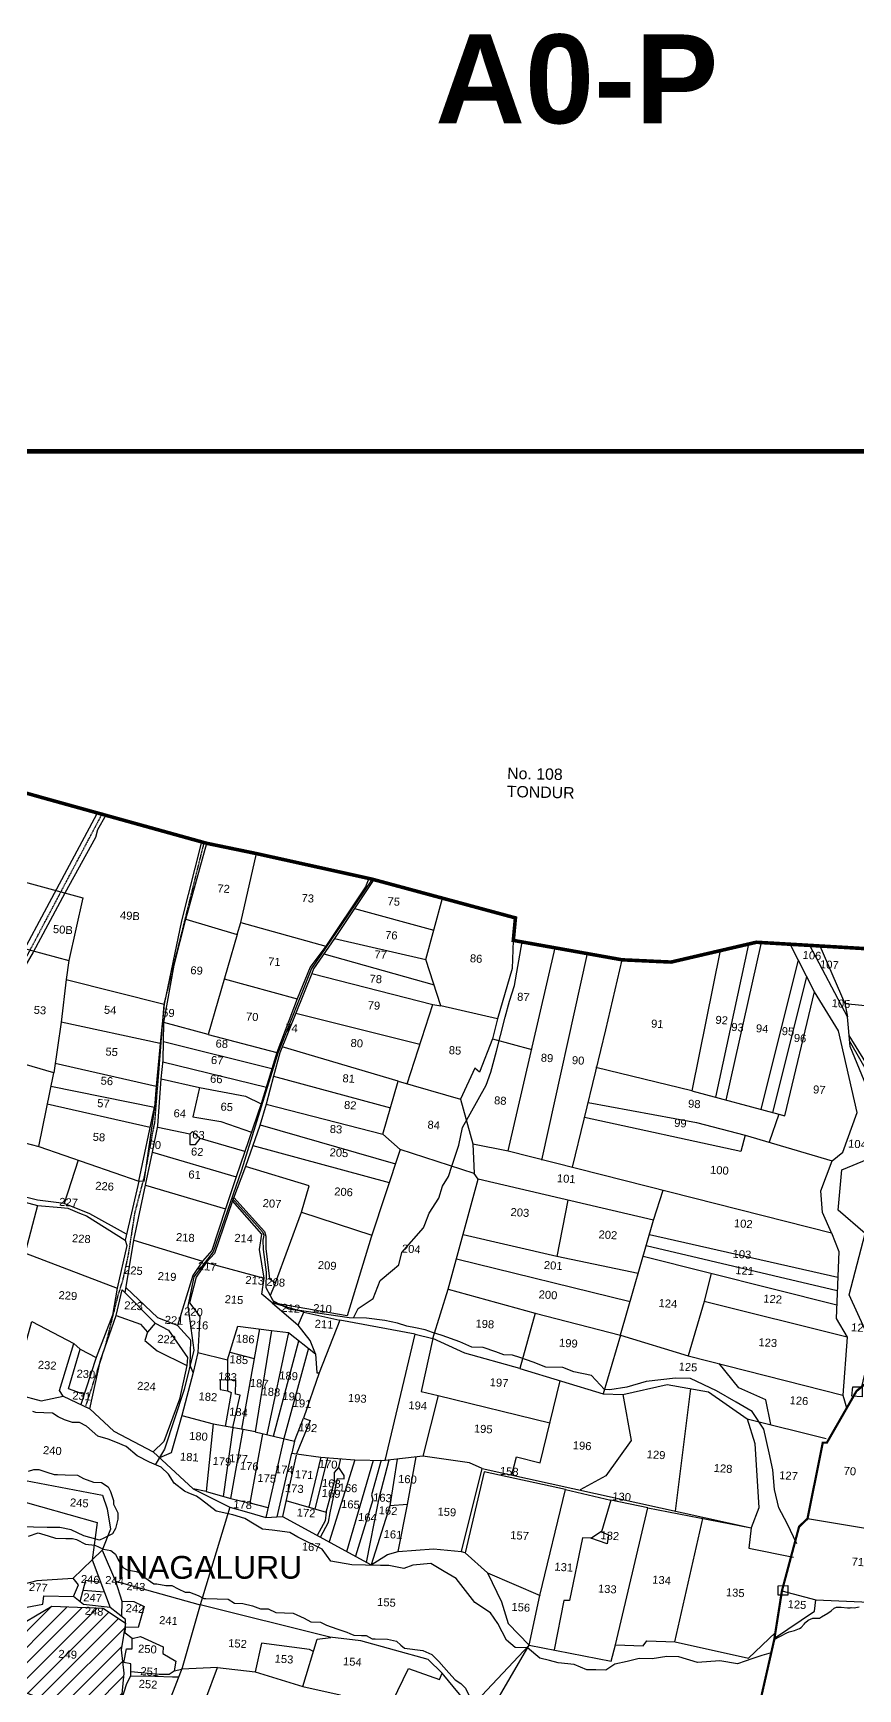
# Model space of a CAD drawing. Header units: inches. Extents: x 201618 to 222325, y 1599056 to 1612709.
# Drawn here: x 205964 to 207819, y 1608984 to 1612709 of the extents above; entities that cross this region are included whole.
import ezdxf

# ---------------------------------------------------------------- set-up
doc = ezdxf.new("R2010")
doc.units = ezdxf.units.IN
doc.header["$LTSCALE"] = 15
doc.header["$MEASUREMENT"] = 0
doc.linetypes.add('ACAD_ISO02W100', pattern=[15, 12, -3])
for name, color, linetype in [('PLOT', 7, 'Continuous'), ('PLOTS', 7, 'Continuous'), ('PLOTS NO', 7, 'Continuous'), ('ROAD', 1, 'Continuous'), ('STREAM', 4, 'Continuous'), ('STREAMS', 4, 'Continuous'), ('TEXT', 1, 'Continuous'), ('text2', 7, 'Continuous'), ('VILLAGE BOUNDARY STONES', 1, 'Continuous'), ('VILLAGE BOUNDAY', 5, 'Continuous')]:
    doc.layers.add(name, color=color, linetype=linetype)
doc.styles.get("Standard").update_dxf_attribs({"font": 'arial.ttf'})

msp = doc.modelspace()

# ---------------------------------------------------------------- hatches: boundary and pattern name
at = {"layer": 'ROAD'}
h = msp.add_hatch(dxfattribs=at)
h.set_pattern_fill('ANSI31', color=30, scale=200, angle=0.056305)
h.paths.add_polyline_path([(205912.1, 1609114.6), (206005.8, 1609170), (206121.4, 1609165.5), (206171.5, 1609132.2), (206161.8, 1609072.2), (206167.5, 1609019.6), (206161.9, 1608957.4), (206102.1, 1608944.3), (205977, 1608964.1), (205940.9, 1608977.2), (205876, 1609003.8)])

# ---------------------------------------------------------------- linework, layer by layer
at = {"layer": 'PLOT'}
for points in [[(204928, 1608900.8), (205110.5, 1609173), (205159.2, 1609262.9), (205193.8, 1609308.2), (205287.2, 1609448.4), (205321.8, 1609506.2), (205345.8, 1609540.1), (205365.8, 1609552.9), (205386.6, 1609562.8), (205542.2, 1609879.5), (205601.1, 1609981.7), (205663.6, 1610111.8), (205824.1, 1610425.4), (206107.9, 1610953.4)], [(206127.5, 1610949.5), (206108.5, 1610917.1), (206104.3, 1610899.5), (206035, 1610774), (205963.5, 1610641.6), (205942.3, 1610604), (205844.9, 1610417.8), (205758.6, 1610260.4), (205681.7, 1610108.9), (205597.8, 1609939.1), (205595.4, 1609919.7), (205552.8, 1609844.1), (205540.3, 1609822), (205385, 1609511.3), (205332.9, 1609475.7), (205285, 1609404.5), (205216.3, 1609303.1), (205169.9, 1609230), (205068.1, 1609073.9), (204951.1, 1608899.2)], [(205692.3, 1610868.1), (206075.3, 1610763.8), (206043.7, 1610622.9)], [(206170.4, 1609875.1), (206190, 1609993.6), (206216.2, 1610117.3), (206231.9, 1610191.3), (206244.5, 1610250.9), (206251.6, 1610356.9), (206256.1, 1610398.5), (206257.9, 1610483), (206281.2, 1610612.5), (206307.1, 1610716), (206354.2, 1610886.5)], [(206342.2, 1610889.8), (206297.5, 1610712.3), (206258.4, 1610524.6), (206249.4, 1610436), (206240.7, 1610340.2), (206236.4, 1610293.2), (206212.6, 1610126), (206201.7, 1610126.3), (206236.4, 1610293.2)], [(206307.1, 1610716), (206422.6, 1610681), (206431.2, 1610708.1), (206466.4, 1610863.3)], [(206718.8, 1610807.5), (206711.4, 1610788.7), (206621.8, 1610655.3), (206587.2, 1610607.9), (206557.6, 1610536.4), (206512, 1610416), (206476.9, 1610300.3), (206420.2, 1610135.9), (206396.4, 1610064.2), (206365.7, 1609970.7), (206345, 1609946.2), (206322.6, 1609914.1), (206288.3, 1609801.4), (206244.5, 1609819.3), (206172.4, 1609887)], [(206730.1, 1610804.8), (206686.3, 1610739.7), (206641.8, 1610672.1), (206594.1, 1610604.3), (206590.3, 1610593.3), (206518.5, 1610415.4), (206504.6, 1610362.6), (206487.7, 1610299.8), (206473.8, 1610251.6), (206441.4, 1610159.2), (206412, 1610082.1), (206371.7, 1609963.9), (206353.2, 1609943.4), (206330.3, 1609910.6), (206315.3, 1609852.8), (206338.6, 1609822.3), (206334.5, 1609741), (206323.3, 1609696.2), (206316.9, 1609711.7), (206318.2, 1609768.7), (206288.3, 1609801.4)], [(206805.2, 1610345.4), (206862.7, 1610523.9), (206881.2, 1610520.6), (206847, 1610624.9), (206884.4, 1610763.1)], [(205682.2, 1610720.4), (206043.7, 1610622.9), (206037.9, 1610580.2), (206026.4, 1610484), (206009.9, 1610370.3), (205844.9, 1610417.8)], [(206686.3, 1610739.7), (206865, 1610691.4)], [(206422.6, 1610681), (206357.5, 1610456.5), (206257.9, 1610483)], [(206431.2, 1610708.1), (206621.8, 1610655.3)], [(206617.9, 1610638.2), (206865.6, 1610568.3)], [(206641.8, 1610672.1), (206847, 1610624.9)], [(207043.9, 1610668.1), (207041.5, 1610604.5), (207008.5, 1610491.4), (206881.2, 1610520.6)], [(206952.7, 1610210.7), (207032.1, 1610194.3), (207138.3, 1610651.3)], [(207210.4, 1610638.4), (207107.5, 1610173.3)], [(207509.6, 1610645.1), (207445.4, 1610329.7), (207229.6, 1610382.1)], [(207445.4, 1610329.7), (207641.5, 1610276.8), (207654.8, 1610273.4), (207721.6, 1610552.3), (207666.4, 1610659.5)], [(207572.7, 1610659.7), (207498.4, 1610315.4)], [(207522.5, 1610308.9), (207602.5, 1610663.4)], [(207828.2, 1609663.4), (207850.5, 1609758.9), (207799.4, 1609870.9), (207835.6, 1610008.4), (207774.4, 1610060.8), (207782.9, 1610151.6), (207842.7, 1610176.4), (207865.9, 1610272.7), (207801.4, 1610429), (207795.5, 1610496.1), (207711, 1610656.8)], [(207733.8, 1610655.5), (207789.4, 1610526), (207795.5, 1610496.1)], [(207176.9, 1610157.7), (207229.4, 1610374.1), (207251.9, 1610466.8), (207288.7, 1610624.4)], [(207684.6, 1610624.2), (207600.7, 1610287.8)], [(206037.9, 1610580.2), (206258.4, 1610524.6)], [(206393.7, 1610581.3), (206557.6, 1610536.4)], [(206590.3, 1610593.3), (206862.7, 1610523.9)], [(207627.4, 1610280.6), (207704.4, 1610585.8)], [(207565.8, 1610229.7), (207761.5, 1610172.4), (207785, 1610191.5), (207817.1, 1610280.7), (207775.1, 1610464.4), (207721.6, 1610552.3)], [(207789.4, 1610526), (207904.3, 1610514.8), (207929.9, 1610449.9), (207991.9, 1610393.3), (207936, 1610201.5), (207893.7, 1610269.6), (207868.2, 1610342.5), (207799.2, 1610454.2)], [(206554.4, 1610504.4), (206833.9, 1610434.7)], [(207008.5, 1610491.4), (206997.3, 1610446.7), (206967.8, 1610371.9), (206957.2, 1610380.9), (206925, 1610310.7)], [(206249.4, 1610436), (206026.4, 1610484)], [(206357.5, 1610456.5), (206512, 1610416)], [(206257, 1610440.7), (206501, 1610379.7)], [(206784.9, 1610351.3), (206523.8, 1610428.7)], [(206997.3, 1610446.7), (207085.2, 1610422.8)], [(207885.9, 1610270.4), (207849.8, 1610355.7), (207799.9, 1610441.9)], [(206013, 1610391.7), (206240.7, 1610340.2)], [(206255.7, 1610394.7), (206488.4, 1610338.1)], [(205976.4, 1610204.7), (206009.9, 1610370.3)], [(206003.8, 1610340.5), (206236.4, 1610293.2)], [(206251.6, 1610356.9), (206338, 1610337), (206441.4, 1610317.3), (206476.9, 1610300.3)], [(206504.6, 1610362.6), (206767.6, 1610291.6)], [(206789.4, 1610197.9), (206750.3, 1610231.8), (206784.9, 1610351.3), (206925, 1610310.7), (206952.7, 1610210.7), (206955.8, 1610143.7)], [(206338, 1610337), (206322.8, 1610270.9), (206385.9, 1610260.5), (206455, 1610236.7)], [(207212.2, 1610303.1), (207456.3, 1610258.2), (207565.8, 1610229.7), (207555.8, 1610193.4), (207204.2, 1610269.9)], [(206226.7, 1610246.9), (205995.5, 1610299.3)], [(206487.7, 1610299.8), (206750.3, 1610231.8)], [(207641.5, 1610276.8), (207619.5, 1610214)], [(205785.9, 1610254.2), (205976.4, 1610204.7), (206201.7, 1610126.3)], [(206439.9, 1610192.9), (206339.1, 1610222.4), (206322, 1610237.9), (206316.5, 1610231.8), (206243.8, 1610247.2)], [(206316.5, 1610231.8), (206316, 1610209), (206328.7, 1610208.7), (206339.1, 1610222.4)], [(206474.3, 1610253.4), (206778.6, 1610165.4)], [(206231.9, 1610191.3), (206420.2, 1610135.9)], [(206458, 1610206.8), (206764.5, 1610123.1)], [(206897.6, 1609883.3), (206965.1, 1610131), (206955.8, 1610143.7), (206789.4, 1610197.9), (206723.9, 1610000.5), (206670.2, 1609823.8), (206501.1, 1609852.4)], [(207032.1, 1610194.3), (207759.8, 1610010.5), (207776.2, 1609967.8), (207770.3, 1609817.2), (207795, 1609775.6), (207784.9, 1609645.1), (207794.2, 1609614.4)], [(206065.1, 1610173.8), (206033.2, 1610076.1)], [(206567.6, 1610057), (206584.3, 1610115.6), (206441.4, 1610159.2)], [(207759.8, 1610010.5), (207739.6, 1610055.9), (207735.6, 1610104.6), (207761.5, 1610172.4)], [(205754.1, 1610129.9), (205973.8, 1610071.6), (205946.6, 1609969), (205945.1, 1609965.2)], [(206201.7, 1610126.3), (206170.4, 1609993.6), (206174.6, 1609982), (206152.5, 1609885.7), (206142.1, 1609825.3), (206105.1, 1609729.9), (206071.3, 1609623.7)], [(206216.2, 1610117.3), (206396.4, 1610064.2)], [(207359.6, 1610038.7), (206965.1, 1610131)], [(206173.6, 1610007.3), (206091.5, 1610052.7), (206033.2, 1610076.1), (205973.3, 1610083.8), (205887.7, 1610104.3), (205874.2, 1610098)], [(206353.2, 1609943.4), (206483.7, 1609908.3), (206472.8, 1609972.3), (206477.9, 1610006.9), (206412, 1610082.1)], [(206414.9, 1610089.7), (206484, 1610013.1), (206487.4, 1610002.8), (206486.8, 1609974.8), (206495.3, 1609906.6), (206509, 1609897.6), (206497, 1609868.9), (206501.9, 1609859.8), (206505.9, 1609852.3)], [(207166.9, 1610083.8), (207141.6, 1609957.1)], [(207284.9, 1609780.8), (207359.6, 1610038.7), (207381, 1610106.2)], [(205973.8, 1610071.6), (206026.4, 1610066.8), (206041.9, 1610065.4), (206067.9, 1610054.7), (206084, 1610048.1), (206170.4, 1609993.6)], [(206509, 1609897.6), (206567.6, 1610057), (206725.3, 1610004.7)], [(207324.9, 1609918.9), (207141.6, 1609957.1), (206931.3, 1610005.6)], [(207350.3, 1610006.4), (207774, 1609910.4)], [(205916.2, 1609970.6), (205946.5, 1609964.6), (206152.5, 1609885.7)], [(206190, 1609993.6), (206345, 1609946.2)], [(207772.8, 1609880), (207342.9, 1609980.8)], [(206916.3, 1609951.8), (207306.5, 1609855.4)], [(207336.2, 1609957.6), (207771.5, 1609848.5)], [(206501.1, 1609852.4), (206478.5, 1609871.8), (206483.7, 1609908.3)], [(207489.2, 1609919.3), (207473.3, 1609856), (207437.6, 1609733.8)], [(206150.2, 1609824), (206164, 1609881.6), (206238, 1609806.9), (206220.7, 1609786.8)], [(206823, 1609782.2), (206862.6, 1609772.7), (206897.6, 1609883.3), (207093.3, 1609829.7), (207058.6, 1609704.8), (206935, 1609739.1), (206862.6, 1609772.7)], [(207795, 1609775.6), (207473.3, 1609856)], [(206091.4, 1609614), (206115.1, 1609723.8), (206150.2, 1609824), (206205, 1609804.8), (206220.7, 1609786.8), (206214.8, 1609768.1), (206242.4, 1609744.9), (206309.5, 1609711.6), (206292.7, 1609636), (206258, 1609540.4), (206233.6, 1609517.3)], [(206572.8, 1609831.5), (206501.1, 1609852.4), (206559.7, 1609802.2)], [(206599.1, 1609738), (206586.9, 1609768.2), (206559.7, 1609802.2), (206572.8, 1609831.5), (206653.5, 1609813.5)], [(207093.3, 1609829.7), (207284.7, 1609780.1), (207246, 1609647.6)], [(205584.2, 1609805.4), (205673.8, 1609757.1), (205834.4, 1609670.2), (205931.1, 1609645.9), (205981.6, 1609632.5), (206031.3, 1609643), (206091.4, 1609614), (206145.4, 1609563.6), (206233.6, 1609517.3), (206323.5, 1609433.9), (206406, 1609393.1), (206339.5, 1609173.4)], [(205931.1, 1609645.9), (205941.9, 1609743.2), (205960.4, 1609810.7), (206054.9, 1609760.9)], [(206238, 1609806.9), (206268.4, 1609791.1), (206310.9, 1609729.7), (206309.5, 1609711.6)], [(206401.1, 1609724.1), (206424.1, 1609800.5), (206499.8, 1609790.7), (206538.2, 1609785.7), (206599.1, 1609738), (206601.6, 1609695), (206607, 1609694.9), (206571.7, 1609593.5), (206586.8, 1609588.2), (206556.2, 1609513.1), (206610.5, 1609505.4), (206687.1, 1609499.8), (206755.5, 1609498.3), (206823, 1609782.2), (206653.5, 1609813.5), (206607, 1609694.9)], [(206472.7, 1609794.2), (206432.7, 1609568.1)], [(206499.8, 1609790.7), (206463.5, 1609562.1), (206436.1, 1609567.5)], [(206538.2, 1609785.7), (206489.4, 1609556.1)], [(207284.7, 1609780.1), (207437.6, 1609733.8), (207784.9, 1609645.1)], [(206031.3, 1609643), (206023, 1609655.5), (206054.9, 1609760.9), (206069.7, 1609748.7)], [(206078.6, 1609646.4), (206043, 1609659.4), (206069.7, 1609748.7), (206105.1, 1609729.9)], [(206406.4, 1609741.6), (206460.9, 1609727.3)], [(206504.7, 1609552.6), (206561.7, 1609767.3)], [(206582.8, 1609750.8), (206527.9, 1609547.3)], [(206862.6, 1609772.7), (206836.3, 1609652.9), (206874.6, 1609644.5), (207126.1, 1609582.6)], [(206334.5, 1609741), (206401.1, 1609724.1), (206401, 1609654.4), (206409.3, 1609651), (206395.8, 1609574.6)], [(207058.6, 1609704.8), (207246, 1609647.6), (207290.2, 1609646.6), (207390.3, 1609669), (207482.9, 1609652.7), (207569.9, 1609591.8), (207747.7, 1609547.5)], [(207623, 1609578.6), (207612.2, 1609634.8), (207551.6, 1609661.3), (207507.2, 1609716)], [(206323.3, 1609696.2), (206298.2, 1609598.9), (206274.5, 1609515.2), (206248.2, 1609503.8)], [(206413.2, 1609572.2), (206429.4, 1609645), (206418.8, 1609647.3), (206419.5, 1609678.8), (206384.6, 1609679.5), (206384.1, 1609657.4), (206401, 1609654.4)], [(207040.5, 1609465.5), (207050.9, 1609506.2), (207104, 1609492.6), (207149.4, 1609677.1)], [(206874.6, 1609644.5), (206840.5, 1609507.8)], [(207290.2, 1609646.6), (207309.3, 1609543.3), (207252.4, 1609463.8), (207194.4, 1609431.6)], [(207409, 1609384.3), (207443.4, 1609660.3)], [(206298.2, 1609598.9), (206368.8, 1609580.7), (206353.1, 1609428.2), (206323.5, 1609433.9)], [(206551.7, 1609541.8), (206571.7, 1609593.5)], [(206353.1, 1609428.2), (206408.6, 1609412.2), (206436.1, 1609567.5), (206368.8, 1609579.4)], [(206413.1, 1609571.6), (206391.5, 1609417.2)], [(206408.6, 1609412.2), (206451.9, 1609402), (206480.7, 1609558.1)], [(206463.5, 1609562.1), (206551.7, 1609541.8), (206545.4, 1609514.2), (206556.2, 1609513.1)], [(207569.9, 1609591.8), (207587.6, 1609536.2), (207596.4, 1609391.3), (207579.3, 1609346.8)], [(206527.9, 1609547.3), (206487.3, 1609369.6)], [(206406, 1609393.1), (206449, 1609380.6), (206487.3, 1609369.6), (206524.6, 1609372.1), (206724.1, 1609263.3), (206761, 1609286.8), (206784.7, 1609293.5), (206864.2, 1609299.1), (206927.3, 1609293.4), (206973.8, 1609480.2), (206945.5, 1609492.5), (206840.5, 1609507.8), (206755.5, 1609498.3)], [(206512.5, 1609371.3), (206545.4, 1609514.2)], [(206555.1, 1609510.3), (206524.6, 1609372.1)], [(206610.5, 1609505.4), (206583.6, 1609392.9)], [(206626.1, 1609504.3), (206597.4, 1609388.8)], [(206610.2, 1609325.4), (206627.9, 1609358.9), (206631.9, 1609380.3), (206648.3, 1609457.2), (206663.1, 1609456.8), (206663.3, 1609464.5), (206651.1, 1609481.9)], [(206623, 1609381.4), (206641.3, 1609450.9), (206641.7, 1609470.7), (206651.1, 1609481.9), (206655.5, 1609502.1)], [(206687.1, 1609499.8), (206629.7, 1609314.7)], [(206669, 1609293.3), (206729.4, 1609498.8)], [(206746.9, 1609498.5), (206725, 1609421), (206728.2, 1609409.7), (206688.5, 1609282.7)], [(206713.9, 1609268.8), (206740.2, 1609401.9), (206743, 1609416.1), (206764.5, 1609499.3)], [(206782.3, 1609501.3), (206766, 1609396), (206724.1, 1609263.3)], [(206805.5, 1609399), (206825.6, 1609506.1)], [(205786.1, 1609401.9), (205798.4, 1609424.6), (205914.3, 1609460.7), (205930.8, 1609456.1), (205916.3, 1609412.4), (206107.6, 1609358.8), (206096.3, 1609274.2), (206053, 1609232.6), (205971.9, 1609227.1), (205940.5, 1609219.3), (205928.8, 1609194.8), (205910.8, 1609197.4), (205894.1, 1609154.4), (205910.7, 1609137.9), (205943.8, 1609151.9), (205949.2, 1609168.1), (205985.5, 1609174.9), (205987.7, 1609193.7), (206054.6, 1609192.3), (206065.8, 1609218.5), (206053.8, 1609233.4)], [(205930.8, 1609456.1), (206119.4, 1609419.9), (206130.2, 1609388.9), (206137.5, 1609343.5), (206119.3, 1609296.3)], [(207161.5, 1609432.6), (206978.1, 1609472.3), (206935.7, 1609290.6), (206927.1, 1609292.7)], [(206973.8, 1609480.2), (207579.3, 1609346.8), (207573.5, 1609300.7), (207674.3, 1609280.6)], [(206532.4, 1609407.8), (206623, 1609381.4), (206620.7, 1609361.9), (206602.9, 1609329.3)], [(207079.8, 1609082.7), (207103.9, 1609194.2), (207161.5, 1609432.6), (207263.4, 1609408.5)], [(207346.7, 1609391.8), (207263.4, 1609408.5), (207242, 1609337.3), (207258, 1609330.6), (207254.7, 1609310.4), (207218.4, 1609323), (207242.4, 1609338.6)], [(206492.3, 1609391.8), (206451.9, 1609402)], [(206784.7, 1609293.5), (206805.5, 1609399), (206766, 1609396)], [(207273.7, 1609083.4), (207346.7, 1609391.8), (207579.3, 1609346.8)], [(207470, 1609370.8), (207406.4, 1609090.1)], [(207705.7, 1609367.1), (207899.1, 1609335.5)], [(206096.3, 1609274.2), (206119.3, 1609296.3), (206148.6, 1609226.7), (206339.5, 1609173.4), (206298.7, 1609031.2), (206257.2, 1608923), (206264.4, 1608919.1)], [(207218.4, 1609323), (207199.3, 1609324.1), (207170.6, 1609182.7), (207157.2, 1609183), (207135.6, 1609071.8)], [(206096.3, 1609274.2), (206136.6, 1609167.4)], [(206935.7, 1609290.6), (206985.5, 1609245.2), (207104, 1609194.5)], [(206069.2, 1609180.5), (206082.5, 1609228.5), (206115.1, 1609224.3)], [(206148.6, 1609226.7), (206163.1, 1609181.4), (206162.3, 1609147.7)], [(206985.5, 1609245.2), (207017.6, 1609180.1), (207032.6, 1609131.1), (207079.8, 1609082.7)], [(206155.4, 1608937.7), (206174.5, 1608996.2), (206183.5, 1609013.6), (206183.6, 1609040.2), (206167.8, 1609043.3), (206173.9, 1609074.4), (206186.1, 1609074.1), (206186.6, 1609097.3), (206171, 1609109.5), (206171.3, 1609123.9), (206171.7, 1609140.5), (206136.6, 1609167.4), (206077.3, 1609173.8), (206054.6, 1609192.3)], [(206077.1, 1609206.6), (206123.2, 1609202.8)], [(207631.5, 1609098.5), (207721.7, 1609158.9), (207724.6, 1609184.3)], [(207648.2, 1609204.6), (207724.6, 1609184.3), (207948.1, 1609174.8), (208047.7, 1609168.4), (208161.3, 1609161.1), (208255.1, 1609169.9), (208342.3, 1609177.1), (208464.1, 1609186.7), (208565.7, 1609194.6), (208445.8, 1608926.7)], [(206163.1, 1609181.4), (206190.4, 1609180.8), (206213.6, 1609169.4), (206199.7, 1609122), (206171.3, 1609122.7)], [(206947.5, 1608942.2), (206884, 1609019.2), (206852, 1609049.9), (206700.8, 1609092.1), (206630.9, 1609100.3), (206339.5, 1609173.4)], [(206951, 1608862.1), (207079.8, 1609082.7), (207263.9, 1609046.8), (207273.7, 1609083.4), (207336, 1609081), (207344, 1609092.6), (207407.8, 1609090.1), (207572.8, 1609053.2), (207633.4, 1609110.7)], [(206186.6, 1609097.3), (206205.5, 1609102), (206256, 1609079.1), (206255.6, 1609063.6), (206284.5, 1609046.4), (206281, 1609024.5), (206297.8, 1609028.7)], [(206594.3, 1609067.9), (206585.5, 1609072.5), (206477.3, 1609087), (206463.1, 1609022.4)], [(206570.6, 1608989.8), (206602.7, 1609095.7), (206633.7, 1609100)], [(206818.9, 1608813.8), (206949.3, 1608944.1), (207079.8, 1609082.7)], [(206183.5, 1609023.3), (206246.8, 1609017.6), (206270, 1609017.1), (206281, 1609024.5)], [(206183.5, 1609013.6), (206237.4, 1609012.4), (206277.3, 1609011.5), (206291.1, 1609011.2)], [(206325.8, 1608891.6), (206378.2, 1609032.6), (206297.8, 1609028.7)], [(206378.2, 1609032.6), (206463.1, 1609022.4), (206570.6, 1608989.8), (206654.5, 1608970.9), (206604.1, 1608771.5), (206325.8, 1608891.6)], [(206771.8, 1608955.9), (206808, 1609030), (206877.8, 1609005.3), (206884, 1609019.2)]]:
    msp.add_lwpolyline(points, dxfattribs=at)
at = {"layer": 'PLOTS', "color": 30}
msp.add_lwpolyline([(205912.1, 1609114.6), (206005.8, 1609170), (206121.4, 1609165.5), (206171.5, 1609132.2), (206161.8, 1609072.2), (206167.5, 1609019.6), (206161.9, 1608957.4), (206102.1, 1608944.3), (205977, 1608964.1), (205940.9, 1608977.2), (205876, 1609003.8)], close=True, dxfattribs=at)
at = {"layer": 'ROAD', "linetype": 'ACAD_ISO02W100', "ltscale": 0.01}
for points in [[(203594.7, 1606711.6), (203699, 1606861.5), (203811.5, 1607025), (203935, 1607218.3), (204019.1, 1607337.3), (204048.9, 1607391.4), (204149.8, 1607571.6), (204211.3, 1607691.3), (204278.3, 1607829.2), (204366.3, 1607999.5), (204451.5, 1608163.6), (204529.1, 1608282.7), (204693.7, 1608529), (204940.8, 1608903.5), (205101.9, 1609147.5), (205201.5, 1609304.8), (205349.7, 1609508), (205397.3, 1609557), (205447.3, 1609664.4), (205584.3, 1609931.4), (205681.8, 1610121.5), (205763.7, 1610281.2), (205977.6, 1610685.6), (206120.3, 1610955.4)], [(206081.7, 1609618.7), (206126.8, 1609757.1), (206154.6, 1609868.4), (206165.5, 1609903.3), (206178.2, 1609960.8), (206192.9, 1610055.9), (206214.4, 1610138.4), (206237.7, 1610260.5), (206258.5, 1610525.1), (206348.4, 1610888.1)]]:
    msp.add_lwpolyline(points, dxfattribs=at)
at = {"layer": 'STREAM'}
msp.add_lwpolyline([(207631, 1609095.4), (207659.6, 1609110.5), (207664.7, 1609112.7), (207676.7, 1609115.2), (207687.4, 1609120.3), (207691.4, 1609122.6), (207698.4, 1609130.1), (207700.4, 1609133), (207701.5, 1609133.7), (207707, 1609138.9), (207718.1, 1609142.9), (207726.6, 1609143.6), (207732.9, 1609143.5), (207737.3, 1609146), (207751.7, 1609154.4), (207759.2, 1609160), (207765.8, 1609165.5), (207771.2, 1609167.9), (207781.3, 1609167.9), (207796, 1609166.3), (207802, 1609166.5), (207803.9, 1609167.3), (207810.7, 1609166.6), (207822, 1609168.7)], dxfattribs=at)
at = {"layer": 'STREAMS'}
for points in [[(206726, 1610805.9), (206655.8, 1610701.4), (206589.6, 1610604.6), (206514.5, 1610414.1), (206432.4, 1610150.8), (206368.8, 1609967.2), (206325.5, 1609911.1), (206311.8, 1609845.2), (206325.1, 1609746.5), (206303.4, 1609657.6), (206259.1, 1609523.6), (206238.2, 1609488.3)], [(206684.3, 1609818.6), (206695, 1609839.8), (206728.5, 1609862.6), (206744.4, 1609903), (206772, 1609926.3), (206786, 1609938.1), (206792.8, 1609966.1), (206842, 1610021.6), (206844.9, 1610028.9), (206854.9, 1610054.6), (206876.2, 1610088.1), (206884.7, 1610115), (206898.1, 1610136.6), (206905.7, 1610160), (206914.7, 1610187.5), (206921.1, 1610207.1), (206929.3, 1610247.5), (206946.5, 1610278.1), (206964.5, 1610310.3), (206982.7, 1610342.7), (206993.3, 1610371.4), (207005.8, 1610419.2), (207014.9, 1610454), (207025.8, 1610495.6), (207035.2, 1610531.7), (207046.4, 1610566.7), (207063.9, 1610664.5)], [(206411, 1610089.1), (206429.9, 1610067.5), (206461.6, 1610032.3), (206480, 1610012.5), (206482.6, 1610005.1), (206480.1, 1609993.8), (206480.8, 1609972.6), (206487.8, 1609921.9), (206487, 1609886.8), (206497, 1609868.9), (206503.4, 1609857.1), (206537.8, 1609838.9), (206557.4, 1609836)], [(207682.1, 1609310.3), (207660.1, 1609355.9), (207641.3, 1609391.7), (207631.2, 1609433), (207627.8, 1609476.7), (207619.3, 1609515), (207607.3, 1609568.2), (207581.2, 1609608.4), (207545.1, 1609629.2), (207501.1, 1609654.6), (207442.2, 1609682.2), (207408.8, 1609682.9), (207343, 1609675.4), (207299.1, 1609663), (207260.9, 1609657.2), (207248.9, 1609657.4), (207219.6, 1609689.1), (207180.1, 1609697.1), (207155.2, 1609707), (207117.4, 1609707.9), (207088.2, 1609719.1), (207058.8, 1609729.5), (207042.3, 1609735), (207022.2, 1609735.4), (207004.3, 1609742.1), (206976.3, 1609752.5), (206950.3, 1609753.1), (206923.9, 1609765.1), (206883.7, 1609778.9), (206862.4, 1609786.3), (206845.8, 1609792), (206824, 1609796.4), (206804.3, 1609800.4), (206783.3, 1609806.7), (206754.9, 1609813.2), (206713.8, 1609817.9), (206674.5, 1609818.8), (206557.4, 1609836)], [(207624.1, 1609064.9), (207602.8, 1609059.5), (207580.5, 1609051.8), (207565.6, 1609046.7), (207548.6, 1609040.8), (207508.2, 1609047.1), (207458.5, 1609043.6), (207416, 1609056.1), (207389.6, 1609056.7), (207356.6, 1609051.8), (207327.3, 1609052.5), (207299.8, 1609046), (207272.2, 1609039.4), (207251.7, 1609026.4), (207229.9, 1609026.9), (207209.4, 1609027.3), (207180.6, 1609039.1), (207144.9, 1609042.7), (207125.5, 1609047.7), (207103.2, 1609053.4), (207076.1, 1609076.4), (207048.2, 1609077), (207028.4, 1609093.4), (207009.4, 1609131.5), (206992.9, 1609155.2), (206957.4, 1609178.6), (206925.8, 1609219.2), (206915.6, 1609232.4), (206888.3, 1609248.4), (206858, 1609266.1), (206817.8, 1609262.6), (206797.8, 1609255.2), (206763.9, 1609261.5), (206744.9, 1609261.9), (206711.7, 1609262.6), (206680.4, 1609263.3), (206633.1, 1609271.7), (206614.2, 1609298.6), (206559.2, 1609325.6), (206541.3, 1609335.8), (206501.6, 1609340.9), (206479.5, 1609343.8), (206460.8, 1609354.8), (206439.9, 1609367.3), (206412.8, 1609375.7), (206375.4, 1609383.9), (206342.1, 1609409.6), (206331.2, 1609417.4), (206314.2, 1609424.7), (206304.4, 1609429), (206281.2, 1609446.6), (206268.3, 1609467.3), (206251.3, 1609482.7), (206225.1, 1609494), (206197.7, 1609508.4), (206173.3, 1609529.1), (206149.4, 1609539.1), (206132.2, 1609545.8), (206109.4, 1609553), (206083.4, 1609575.3), (206067.8, 1609583.2), (206052.4, 1609583.5), (206033.9, 1609589.1), (206019.7, 1609596.2), (206007.2, 1609604.8), (205987.8, 1609605.3), (205969.4, 1609605.7), (205963.3, 1609608)], [(205952.9, 1609473.8), (205964.9, 1609478), (205976.1, 1609477.8), (205994.8, 1609471.5), (206010.7, 1609466.3), (206018.2, 1609466.1), (206035.6, 1609465.7), (206063.7, 1609465.1), (206077.2, 1609457.2), (206099.3, 1609449.2), (206117.7, 1609448.7), (206132.4, 1609438.9), (206138, 1609428.2), (206144.5, 1609407.9), (206144.3, 1609399.8), (206154.4, 1609380), (206154.1, 1609366.1), (206149.2, 1609345.2), (206142.3, 1609332.7), (206123, 1609323.4), (206113, 1609318.5), (206077.9, 1609328.6), (206049, 1609341.9), (206023.9, 1609346.9), (205995.5, 1609347.5), (205964.2, 1609348.2), (205946.6, 1609348.6)], [(205953, 1609327.8), (205975, 1609335.3), (205997.4, 1609328.8), (206013.7, 1609323.3), (206037.4, 1609322.8), (206052, 1609322.4), (206061.4, 1609320.2), (206081.6, 1609309.8), (206102.3, 1609307.2), (206122, 1609298.5), (206138.3, 1609295.6), (206149.2, 1609287.4), (206154.3, 1609276), (206165.2, 1609257.5), (206175.2, 1609252.1), (206195.5, 1609248), (206206.8, 1609244.3), (206215, 1609235), (206235.1, 1609220.4), (206241.9, 1609220.3), (206262.4, 1609217.1), (206275.5, 1609216.8), (206290, 1609209.6), (206305.7, 1609202.1), (206315.3, 1609201.8), (206334.8, 1609194.5), (206347.4, 1609187.4), (206351.9, 1609187.3), (206377.5, 1609186.7), (206402.4, 1609186.2), (206416.3, 1609177), (206435.5, 1609176.6), (206457.5, 1609170.9), (206475, 1609164.5), (206492.2, 1609164.1), (206509.7, 1609155.7), (206548.8, 1609154.8), (206573.1, 1609143.3), (206588.5, 1609134.9), (206609.8, 1609134.4), (206623.5, 1609127.8), (206646.6, 1609119), (206669.6, 1609112), (206676.3, 1609108.9), (206685.3, 1609104.8), (206702.6, 1609104.4), (206712.9, 1609104.2), (206726.6, 1609096.9), (206733.3, 1609096.7), (206760.7, 1609096.1), (206781.4, 1609091.4), (206791, 1609082.4), (206798.9, 1609075.4), (206840.2, 1609070.2), (206860.8, 1609061.2), (206876.6, 1609046.1), (206899.2, 1609019.9), (206912.9, 1609004.8), (206925.7, 1608996.5), (206936, 1608985.5), (206948.1, 1608961.3)]]:
    msp.add_lwpolyline(points, dxfattribs=at)
at = {"layer": 'text2', "color": 5, "const_width": 10}
msp.add_lwpolyline([(202109, 1611768.4), (210966.4, 1611768.4), (210966.4, 1599134.1), (202109, 1599134.1)], close=True, dxfattribs=at)
at = {"layer": 'VILLAGE BOUNDARY STONES'}
for points in [[(207807.5, 1609663.6), (207828.8, 1609664), (207828.5, 1609640.9), (207805.7, 1609642.4)], [(207640, 1609215.8), (207661.5, 1609216.4), (207661.8, 1609195.3), (207639.4, 1609195)]]:
    msp.add_lwpolyline(points, close=True, dxfattribs=at)
at = {"layer": 'VILLAGE BOUNDAY', "linetype": 'ACAD_ISO02W100', "ltscale": 0.2}
for points, const_width in [([(205780.5, 1611046.9), (205984.7, 1610989.1), (206354.2, 1610886.5), (206466.4, 1610863.3), (206726, 1610805.9), (207048.7, 1610718.7), (207043.9, 1610668.1), (207288.7, 1610624.4), (207398.9, 1610619.3), (207590.6, 1610663.9), (207964.8, 1610642), (207998.6, 1610644.9), (208150.9, 1610629.6)], 8), ([(207857.4, 1609688.2), (207816, 1609654.2), (207749.4, 1609538.2), (207740.1, 1609537.9), (207705.7, 1609367.1), (207686.8, 1609349.1), (207648.2, 1609204.6), (207631, 1609095.4), (207587.2, 1608902.8)], 5)]:
    msp.add_lwpolyline(points, dxfattribs=dict(at, const_width=const_width))

# ---------------------------------------------------------------- texts
at = {"layer": 'PLOTS', "color": 30}
msp.add_text('INAGALURU', height=51.33, rotation=0.0563, dxfattribs=at).set_placement((206150.7, 1609231.7))
at = {"layer": 'PLOTS NO'}
for s, p in [('72', (206377.6, 1610776.4)), ('73', (206567, 1610754.8)), ('75', (206760.5, 1610747.6)), ('49B', (206158.5, 1610716.1)), ('50B', (206007.7, 1610684.8)), ('76', (206755, 1610671.6)), ('77', (206730.9, 1610627.9)), ('86', (206945.8, 1610619.1)), ('106', (207694.4, 1610626.7)), ('69', (206316.9, 1610592.4)), ('71', (206491.8, 1610612.1)), ('107', (207733.4, 1610605.8)), ('78', (206720, 1610573.2)), ('79', (206715.8, 1610513.6)), ('87', (207052, 1610532.7)), ('105', (207759.7, 1610518.3)), ('53', (205964.5, 1610503.1)), ('54', (206122.4, 1610503.3)), ('59', (206253.5, 1610497.1)), ('70', (206442, 1610488.1)), ('91', (207353.4, 1610472.2)), ('92', (207498.2, 1610480.7)), ('74', (206530.6, 1610462.8)), ('93', (207533.8, 1610464.6)), ('94', (207589.2, 1610461.6)), ('95', (207647.3, 1610455.3)), ('96', (207674.5, 1610440)), ('55', (206125.9, 1610409.3)), ('68', (206373.6, 1610427.4)), ('80', (206677.3, 1610428.7)), ('85', (206898.3, 1610412.5)), ('89', (207105.3, 1610395.5)), ('67', (206363.2, 1610390.3)), ('90', (207175.2, 1610390)), ('56', (206115.1, 1610343.8)), ('66', (206361.3, 1610348.2)), ('81', (206659.1, 1610349.2)), ('97', (207717.8, 1610324.1)), ('57', (206107.3, 1610293.3)), ('65', (206384.8, 1610285.4)), ('82', (206662.6, 1610289.3)), ('88', (207000.1, 1610299.6)), ('98', (207436.6, 1610292.1)), ('64', (206279.1, 1610270.6)), ('84', (206850.4, 1610244.8)), ('99', (207405.3, 1610248.8)), ('58', (206097.2, 1610217.4)), ('63', (206321.1, 1610222.7)), ('83', (206630.5, 1610235.2)), ('60', (206222.9, 1610200)), ('62', (206318.3, 1610184.5)), ('205', (206630.2, 1610182.7)), ('104', (207796.7, 1610202.3)), ('61', (206312.4, 1610132.9)), ('100', (207486.1, 1610143.4)), ('226', (206102.9, 1610107.4)), ('101', (207141.5, 1610124.3)), ('227', (206021.8, 1610071.2)), ('207', (206479.6, 1610068.4)), ('206', (206640.5, 1610094.7)), ('203', (207037.2, 1610048.3)), ('102', (207539.8, 1610023.1)), ('228', (206050.6, 1609989.4)), ('218', (206284.5, 1609992)), ('214', (206415.8, 1609990.2)), ('202', (207235.2, 1609998)), ('204', (206792.8, 1609966.1)), ('103', (207536.7, 1609954.4)), ('225', (206167.8, 1609917.8)), ('217', (206333.8, 1609926.9)), ('209', (206603.7, 1609929.2)), ('201', (207112.2, 1609929.1)), ('121', (207542.9, 1609917.5)), ('219', (206243.5, 1609904.3)), ('213', (206440.6, 1609895.6)), ('208', (206488.1, 1609891.4)), ('229', (206020.3, 1609861.4)), ('223', (206168.1, 1609838.5)), ('215', (206394.1, 1609852.2)), ('200', (207100.5, 1609863)), ('124', (207370.3, 1609843.5)), ('122', (207605.9, 1609853.6)), ('221', (206259.2, 1609805.8)), ('220', (206302.9, 1609824.9)), ('212', (206521.9, 1609832.8)), ('210', (206593.2, 1609832.2)), ('222', (206242.4, 1609763)), ('216', (206315.3, 1609795.1)), ('186', (206419.3, 1609763.9)), ('211', (206596.6, 1609797)), ('198', (206958.4, 1609797.5)), ('120', (207803.4, 1609789)), ('199', (207146.3, 1609754.3)), ('123', (207595, 1609755.5)), ('232', (205973.8, 1609704.7)), ('185', (206404.9, 1609717.1)), ('125', (207415.4, 1609700.7)), ('230', (206060.9, 1609684.8)), ('224', (206197.2, 1609657.4)), ('183', (206379.5, 1609678.7)), ('187', (206450.8, 1609663.8)), ('189', (206516.8, 1609680.8)), ('197', (206990.3, 1609665.5)), ('231', (206051.4, 1609635.5)), ('182', (206335.4, 1609633.6)), ('188', (206477.1, 1609644.8)), ('190', (206524, 1609634.5)), ('191', (206547.2, 1609618.7)), ('193', (206671.4, 1609630.2)), ('194', (206807.4, 1609613.9)), ('126', (207665.1, 1609624.9)), ('184', (206404.3, 1609599.3)), ('180', (206314.1, 1609544.8)), ('192', (206560.3, 1609564.1)), ('195', (206954.8, 1609561.4)), ('240', (205985.4, 1609512.6)), ('196', (207177.3, 1609523.6)), ('129', (207343.6, 1609503.3)), ('181', (206293.6, 1609498.1)), ('179', (206367.1, 1609488.3)), ('177', (206404.2, 1609494.6)), ('176', (206428.4, 1609477.7)), ('174', (206507.1, 1609469.8)), ('170', (206605.8, 1609481.9)), ('158', (207013.2, 1609465.7)), ('128', (207494.4, 1609472.4)), ('70', (207786.6, 1609466)), ('175', (206467.7, 1609450.2)), ('173', (206529.7, 1609427.3)), ('171', (206551.9, 1609458.6)), ('168', (206613, 1609438.8)), ('166', (206650.7, 1609428.7)), ('160', (206784.3, 1609448.2)), ('127', (207641.6, 1609456.2)), ('245', (206046, 1609394.9)), ('178', (206413.5, 1609391)), ('169', (206612.5, 1609416.2)), ('165', (206656, 1609391.7)), ('163', (206728.1, 1609406.5)), ('130', (207266.2, 1609408.8)), ('172', (206556.2, 1609372.4)), ('164', (206694.3, 1609362.2)), ('162', (206740.7, 1609377.5)), ('159', (206872.9, 1609374.6)), ('161', (206751.8, 1609324)), ('157', (207036.5, 1609321.5)), ('132', (207239.5, 1609321.2)), ('167', (206567.8, 1609295.8)), ('131', (207135.9, 1609250.4)), ('71', (207804.5, 1609261.8)), ('277', (205953.8, 1609204.8)), ('246', (206070.6, 1609222.7)), ('244', (206125.3, 1609220.4)), ('243', (206173.5, 1609206.7)), ('134', (207356.1, 1609221.3)), ('247', (206076, 1609181.5)), ('155', (206737.1, 1609171.2)), ('133', (207233.9, 1609201.3)), ('135', (207521.8, 1609192.9)), ('125', (207660.6, 1609166.2)), ('248', (206079.4, 1609151.1)), ('242', (206171.4, 1609157.2)), ('241', (206246.7, 1609130.2)), ('156', (207039.3, 1609160.1)), ('249', (206019.9, 1609054.3)), ('250', (206199.3, 1609066.1)), ('152', (206402, 1609078.5)), ('251', (206204.5, 1609015.4)), ('153', (206506.6, 1609043.6)), ('154', (206660.4, 1609037.6)), ('252', (206200.7, 1608987))]:
    msp.add_text(s, height=18, rotation=356.3896, dxfattribs=at).set_placement(p)
at = {"layer": 'ROAD', "linetype": 'ACAD_ISO02W100'}
for s, p in [('No. 108', (207029.9, 1611031.6)), ('TONDUR', (207029, 1610990.6))]:
    msp.add_text(s, height=25.51, rotation=358.7181, dxfattribs=at).set_placement(p)
at = {"layer": 'TEXT', "insert": (206868.4, 1612706.3), "char_height": 200, "width": 719.767, "attachment_point": 1}
msp.add_mtext('\\pxql;{\\fArial|b1|i0|c0|p34;\\C1;A0-P}', dxfattribs=at)

doc.saveas('drawing.dxf')
